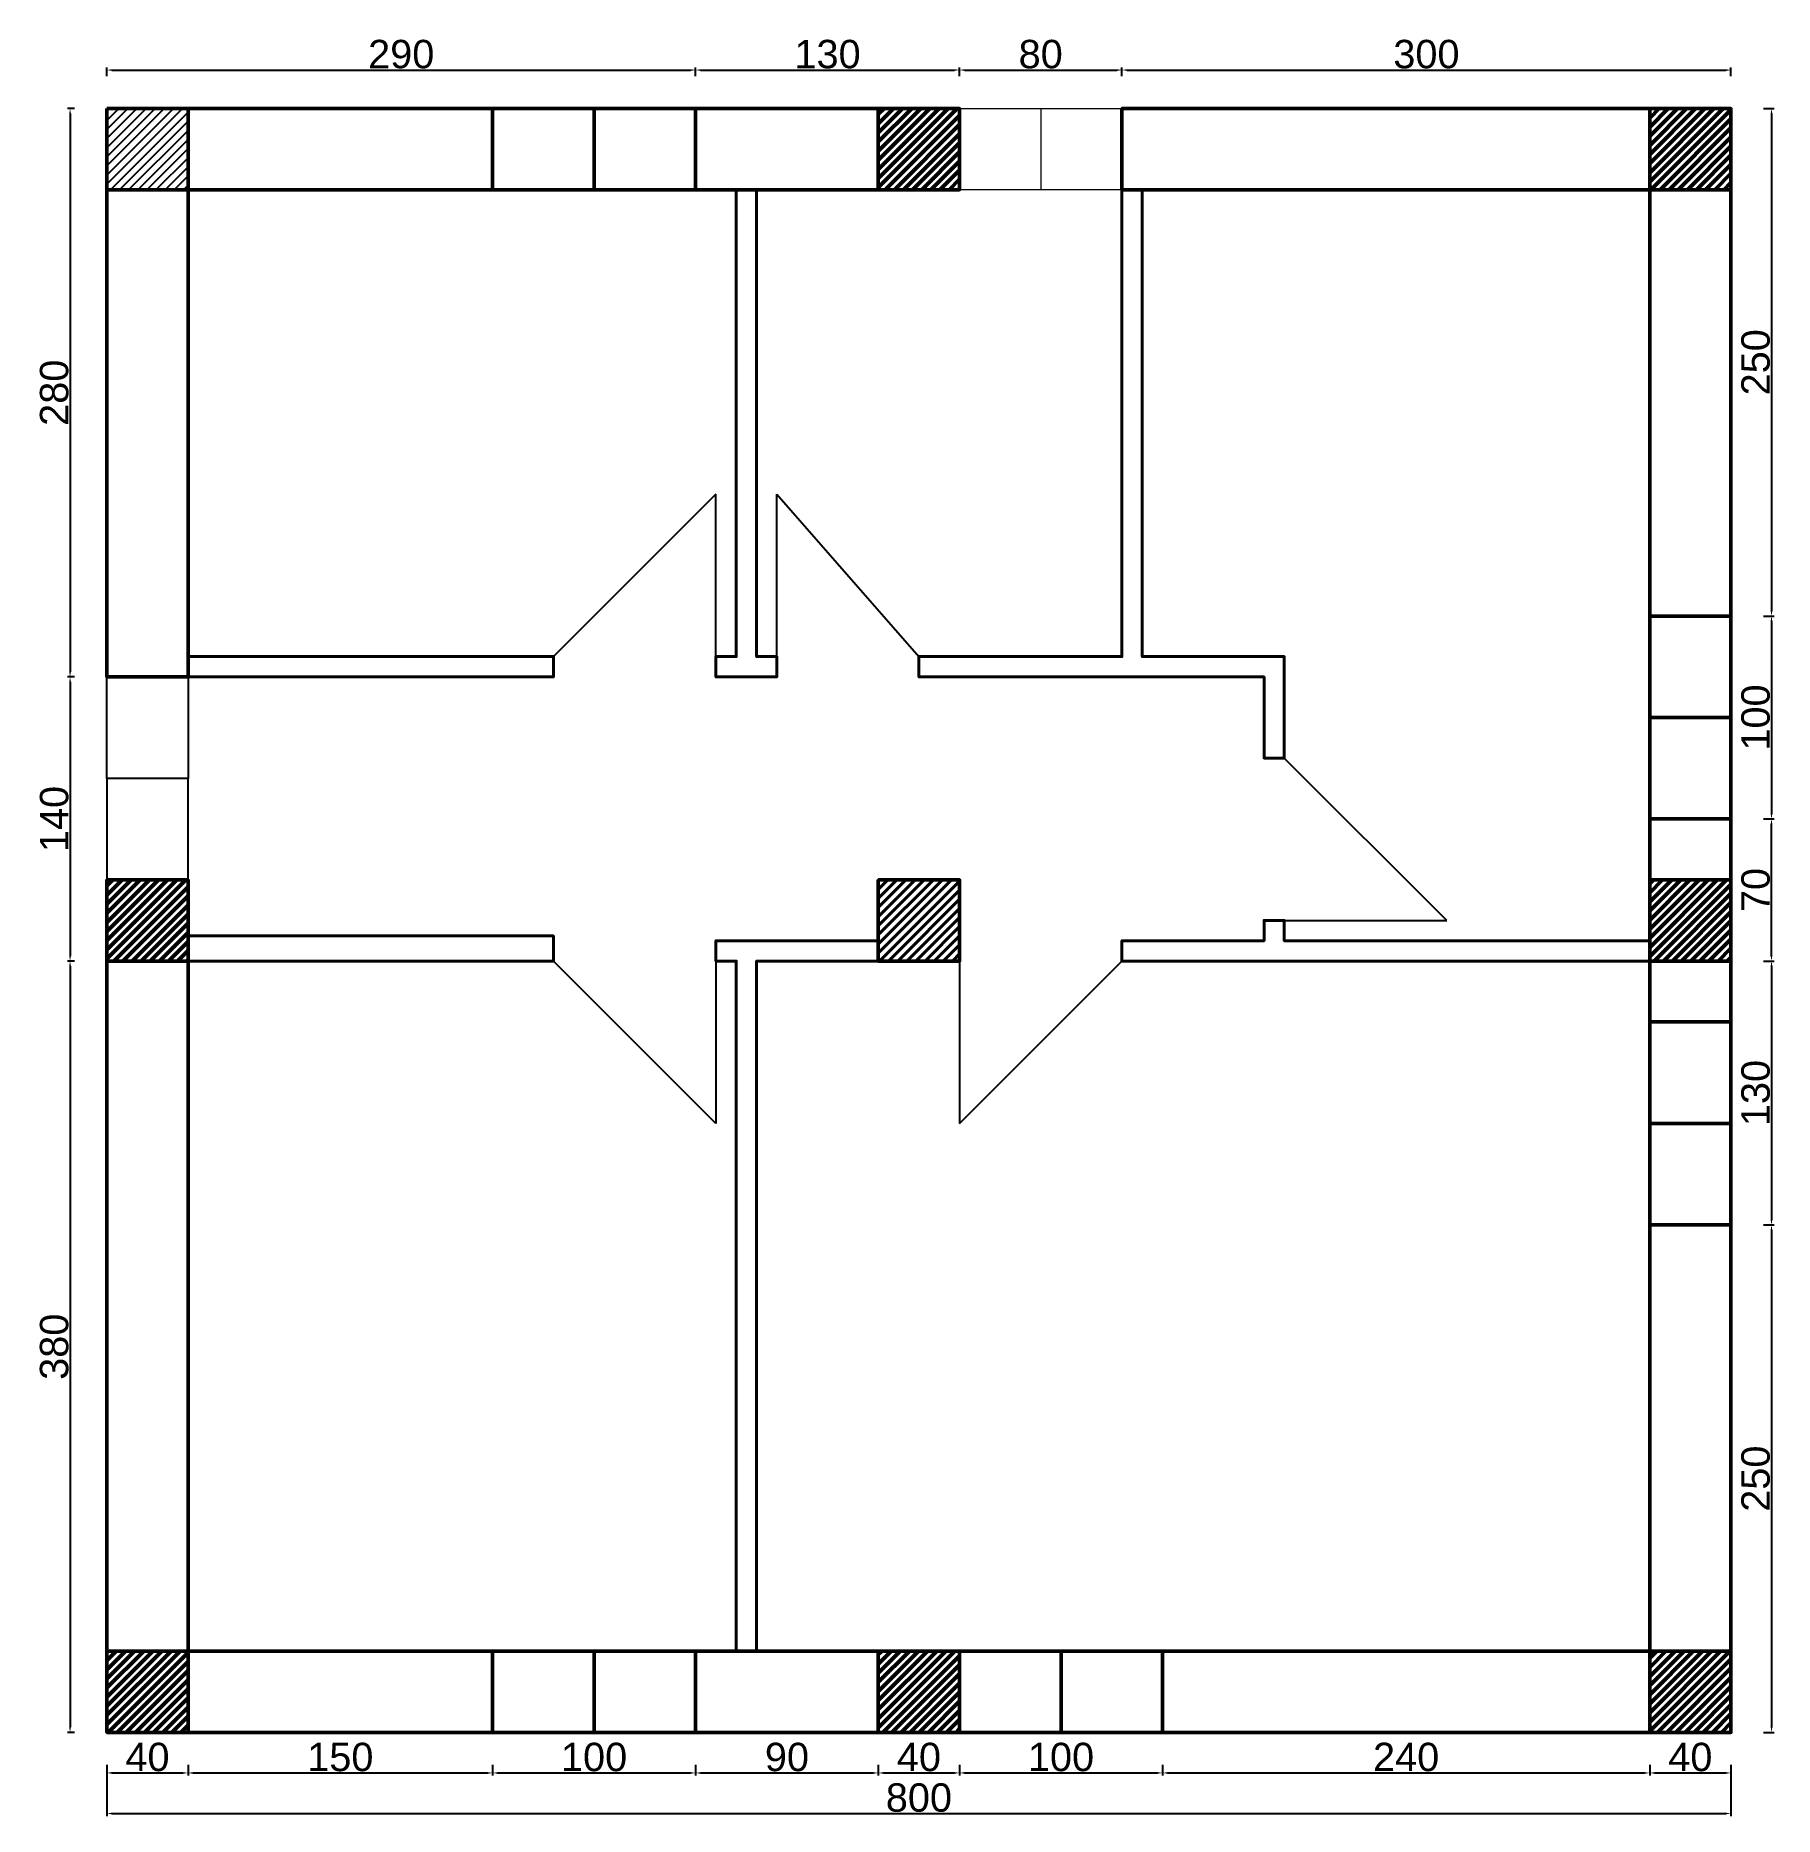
# Model space of a CAD drawing. Header units: millimetres. Extents: x -926 to -69, y 806 to 1684.
import ezdxf

# ---------------------------------------------------------------- set-up
doc = ezdxf.new("R2010")
doc.units = ezdxf.units.MM
for name, color, linetype, lineweight in [('Finestre', 5, 'Continuous', 20), ('Muri esterni', 2, 'Continuous', 50), ('Pareti interne', 7, 'Continuous', 40), ('Pilastri', 4, 'Continuous', 50), ('Porte', 1, 'Continuous', 25), ('Quote', 254, 'Continuous', 25)]:
    doc.layers.add(name, color=color, linetype=linetype, lineweight=lineweight)
doc.styles.get("Standard").update_dxf_attribs({"font": 'arial.ttf'})
doc.dimstyles.new('ISO-25', dxfattribs={"dimtxt": 14, "dimasz": 2.5, "dimexe": 1.25, "dimexo": 16, "dimtad": 1, "dimtxsty": 'Standard', "dimcen": 2.5, "dimadec": 0, "dimazin": 0, "dimtfac": 1, "dimtmove": 0, "dimatfit": 3, "dimfxl": 1, "dimarcsym": 0})

# ---------------------------------------------------------------- blocks, each defined once
blk = doc.blocks.new('*D5')
at = {"layer": 'Defpoints', "color": 0, "transparency": 16777216}
for p in [(-890.61, 847.65), (-90.61, 847.65), (-90.61, 807.68)]:
    blk.add_point(p, dxfattribs=at)
at = {"layer": 'Quote', "color": 0, "lineweight": -2, "transparency": 16777216}
for p, q in [((-890.61, 831.65), (-890.61, 806.43)), ((-90.61, 831.65), (-90.61, 806.43)), ((-888.11, 807.68), (-93.11, 807.68))]:
    blk.add_line(p, q, dxfattribs=at)
at = {"layer": 'Quote', "color": 0, "transparency": 16777216}
for points in [[(-888.11, 808.1), (-888.11, 807.27), (-890.61, 807.68)], [(-93.11, 808.1), (-93.11, 807.27), (-90.61, 807.68)]]:
    blk.add_solid(points, dxfattribs=at)
at = {"layer": 'Quote', "color": 0, "transparency": 16777216, "insert": (-490.61, 815.46), "char_height": 14, "attachment_point": 5}
blk.add_mtext('800', dxfattribs=at)
blk = doc.blocks.new('*D13')
at = {"layer": 'Defpoints', "color": 0, "transparency": 16777216}
for p in [(-890.61, 847.65), (-850.61, 847.65), (-850.61, 827.68)]:
    blk.add_point(p, dxfattribs=at)
at = {"layer": 'Quote', "color": 0, "lineweight": -2, "transparency": 16777216}
for p, q in [((-890.61, 831.65), (-890.61, 826.43)), ((-888.11, 827.68), (-853.11, 827.68)), ((-850.61, 831.65), (-850.61, 826.43))]:
    blk.add_line(p, q, dxfattribs=at)
at = {"layer": 'Quote', "color": 0, "transparency": 16777216}
for points in [[(-888.11, 828.09), (-888.11, 827.26), (-890.61, 827.68)], [(-853.11, 828.09), (-853.11, 827.26), (-850.61, 827.68)]]:
    blk.add_solid(points, dxfattribs=at)
at = {"layer": 'Quote', "color": 0, "transparency": 16777216, "insert": (-870.61, 835.45), "char_height": 14, "attachment_point": 5}
blk.add_mtext('40', dxfattribs=at)
blk = doc.blocks.new('*D26')
at = {"layer": 'Defpoints', "color": 0, "transparency": 16777216}
for p in [(-850.61, 847.65), (-700.61, 847.65), (-700.61, 827.68)]:
    blk.add_point(p, dxfattribs=at)
at = {"layer": 'Quote', "color": 0, "lineweight": -2, "transparency": 16777216}
for p, q in [((-850.61, 831.65), (-850.61, 826.43)), ((-848.11, 827.68), (-703.11, 827.68)), ((-700.61, 831.65), (-700.61, 826.43))]:
    blk.add_line(p, q, dxfattribs=at)
at = {"layer": 'Quote', "color": 0, "transparency": 16777216}
for points in [[(-848.11, 828.09), (-848.11, 827.26), (-850.61, 827.68)], [(-703.11, 828.09), (-703.11, 827.26), (-700.61, 827.68)]]:
    blk.add_solid(points, dxfattribs=at)
at = {"layer": 'Quote', "color": 0, "transparency": 16777216, "insert": (-775.61, 835.45), "char_height": 14, "attachment_point": 5}
blk.add_mtext('150', dxfattribs=at)
blk = doc.blocks.new('*D27')
at = {"layer": 'Defpoints', "color": 0, "transparency": 16777216}
for p in [(-700.61, 847.65), (-600.61, 847.65), (-600.61, 827.68)]:
    blk.add_point(p, dxfattribs=at)
at = {"layer": 'Quote', "color": 0, "lineweight": -2, "transparency": 16777216}
for p, q in [((-700.61, 831.65), (-700.61, 826.43)), ((-698.11, 827.68), (-603.11, 827.68)), ((-600.61, 831.65), (-600.61, 826.43))]:
    blk.add_line(p, q, dxfattribs=at)
at = {"layer": 'Quote', "color": 0, "transparency": 16777216}
for points in [[(-698.11, 828.09), (-698.11, 827.26), (-700.61, 827.68)], [(-603.11, 828.09), (-603.11, 827.26), (-600.61, 827.68)]]:
    blk.add_solid(points, dxfattribs=at)
at = {"layer": 'Quote', "color": 0, "transparency": 16777216, "insert": (-650.61, 835.45), "char_height": 14, "attachment_point": 5}
blk.add_mtext('100', dxfattribs=at)
blk = doc.blocks.new('*D28')
at = {"layer": 'Defpoints', "color": 0, "transparency": 16777216}
for p in [(-600.61, 847.65), (-510.61, 847.65), (-510.61, 827.68)]:
    blk.add_point(p, dxfattribs=at)
at = {"layer": 'Quote', "color": 0, "lineweight": -2, "transparency": 16777216}
for p, q in [((-600.61, 831.65), (-600.61, 826.43)), ((-598.11, 827.68), (-513.11, 827.68)), ((-510.61, 831.65), (-510.61, 826.43))]:
    blk.add_line(p, q, dxfattribs=at)
at = {"layer": 'Quote', "color": 0, "transparency": 16777216}
for points in [[(-598.11, 828.09), (-598.11, 827.26), (-600.61, 827.68)], [(-513.11, 828.09), (-513.11, 827.26), (-510.61, 827.68)]]:
    blk.add_solid(points, dxfattribs=at)
at = {"layer": 'Quote', "color": 0, "transparency": 16777216, "insert": (-555.61, 835.45), "char_height": 14, "attachment_point": 5}
blk.add_mtext('90', dxfattribs=at)
blk = doc.blocks.new('*D29')
at = {"layer": 'Defpoints', "color": 0, "transparency": 16777216}
for p in [(-510.61, 847.65), (-470.61, 847.65), (-470.61, 827.68)]:
    blk.add_point(p, dxfattribs=at)
at = {"layer": 'Quote', "color": 0, "lineweight": -2, "transparency": 16777216}
for p, q in [((-510.61, 831.65), (-510.61, 826.43)), ((-508.11, 827.68), (-473.11, 827.68)), ((-470.61, 831.65), (-470.61, 826.43))]:
    blk.add_line(p, q, dxfattribs=at)
at = {"layer": 'Quote', "color": 0, "transparency": 16777216}
for points in [[(-508.11, 828.09), (-508.11, 827.26), (-510.61, 827.68)], [(-473.11, 828.09), (-473.11, 827.26), (-470.61, 827.68)]]:
    blk.add_solid(points, dxfattribs=at)
at = {"layer": 'Quote', "color": 0, "transparency": 16777216, "insert": (-490.61, 835.45), "char_height": 14, "attachment_point": 5}
blk.add_mtext('40', dxfattribs=at)
blk = doc.blocks.new('*D30')
at = {"layer": 'Defpoints', "color": 0, "transparency": 16777216}
for p in [(-470.61, 847.65), (-370.61, 847.65), (-370.61, 827.68)]:
    blk.add_point(p, dxfattribs=at)
at = {"layer": 'Quote', "color": 0, "lineweight": -2, "transparency": 16777216}
for p, q in [((-470.61, 831.65), (-470.61, 826.43)), ((-468.11, 827.68), (-373.11, 827.68)), ((-370.61, 831.65), (-370.61, 826.43))]:
    blk.add_line(p, q, dxfattribs=at)
at = {"layer": 'Quote', "color": 0, "transparency": 16777216}
for points in [[(-468.11, 828.09), (-468.11, 827.26), (-470.61, 827.68)], [(-373.11, 828.09), (-373.11, 827.26), (-370.61, 827.68)]]:
    blk.add_solid(points, dxfattribs=at)
at = {"layer": 'Quote', "color": 0, "transparency": 16777216, "insert": (-420.61, 835.45), "char_height": 14, "attachment_point": 5}
blk.add_mtext('100', dxfattribs=at)
blk = doc.blocks.new('*D31')
at = {"layer": 'Defpoints', "color": 0, "transparency": 16777216}
for p in [(-370.61, 847.65), (-130.61, 847.65), (-130.61, 827.68)]:
    blk.add_point(p, dxfattribs=at)
at = {"layer": 'Quote', "color": 0, "lineweight": -2, "transparency": 16777216}
for p, q in [((-370.61, 831.65), (-370.61, 826.43)), ((-368.11, 827.68), (-133.11, 827.68)), ((-130.61, 831.65), (-130.61, 826.43))]:
    blk.add_line(p, q, dxfattribs=at)
at = {"layer": 'Quote', "color": 0, "transparency": 16777216}
for points in [[(-368.11, 828.09), (-368.11, 827.26), (-370.61, 827.68)], [(-133.11, 828.09), (-133.11, 827.26), (-130.61, 827.68)]]:
    blk.add_solid(points, dxfattribs=at)
at = {"layer": 'Quote', "color": 0, "transparency": 16777216, "insert": (-250.61, 835.45), "char_height": 14, "attachment_point": 5}
blk.add_mtext('240', dxfattribs=at)
blk = doc.blocks.new('*D32')
at = {"layer": 'Defpoints', "color": 0, "transparency": 16777216}
for p in [(-130.61, 847.65), (-90.61, 847.65), (-90.61, 827.68)]:
    blk.add_point(p, dxfattribs=at)
at = {"layer": 'Quote', "color": 0, "lineweight": -2, "transparency": 16777216}
for p, q in [((-130.61, 831.65), (-130.61, 826.43)), ((-128.11, 827.68), (-93.11, 827.68)), ((-90.61, 831.65), (-90.61, 826.43))]:
    blk.add_line(p, q, dxfattribs=at)
at = {"layer": 'Quote', "color": 0, "transparency": 16777216}
for points in [[(-128.11, 828.09), (-128.11, 827.26), (-130.61, 827.68)], [(-93.11, 828.09), (-93.11, 827.26), (-90.61, 827.68)]]:
    blk.add_solid(points, dxfattribs=at)
at = {"layer": 'Quote', "color": 0, "transparency": 16777216, "insert": (-110.61, 835.45), "char_height": 14, "attachment_point": 5}
blk.add_mtext('40', dxfattribs=at)
blk = doc.blocks.new('*D33')
at = {"layer": 'Defpoints', "color": 0, "transparency": 16777216}
for p in [(-90.61, 1097.65), (-90.61, 847.65), (-70.62, 847.65)]:
    blk.add_point(p, dxfattribs=at)
at = {"layer": 'Quote', "color": 0, "lineweight": -2, "transparency": 16777216}
for p, q in [((-74.61, 1097.65), (-69.37, 1097.65)), ((-70.62, 1095.15), (-70.62, 850.15)), ((-74.61, 847.65), (-69.37, 847.65))]:
    blk.add_line(p, q, dxfattribs=at)
at = {"layer": 'Quote', "color": 0, "transparency": 16777216}
for points in [[(-71.04, 1095.15), (-70.21, 1095.15), (-70.62, 1097.65)], [(-71.04, 850.15), (-70.21, 850.15), (-70.62, 847.65)]]:
    blk.add_solid(points, dxfattribs=at)
at = {"layer": 'Quote', "color": 0, "transparency": 16777216, "insert": (-78.4, 972.65), "char_height": 14, "attachment_point": 5, "rotation": 90}
blk.add_mtext('250', dxfattribs=at)
blk = doc.blocks.new('*D35')
at = {"layer": 'Defpoints', "color": 0, "transparency": 16777216}
for p in [(-90.61, 1227.65), (-90.61, 1097.65), (-70.62, 1097.65)]:
    blk.add_point(p, dxfattribs=at)
at = {"layer": 'Quote', "color": 0, "lineweight": -2, "transparency": 16777216}
for p, q in [((-74.61, 1227.65), (-69.37, 1227.65)), ((-70.62, 1225.15), (-70.62, 1100.15)), ((-74.61, 1097.65), (-69.37, 1097.65))]:
    blk.add_line(p, q, dxfattribs=at)
at = {"layer": 'Quote', "color": 0, "transparency": 16777216}
for points in [[(-71.04, 1225.15), (-70.21, 1225.15), (-70.62, 1227.65)], [(-71.04, 1100.15), (-70.21, 1100.15), (-70.62, 1097.65)]]:
    blk.add_solid(points, dxfattribs=at)
at = {"layer": 'Quote', "color": 0, "transparency": 16777216, "insert": (-78.4, 1162.65), "char_height": 14, "attachment_point": 5, "rotation": 90}
blk.add_mtext('130', dxfattribs=at)
blk = doc.blocks.new('*D37')
at = {"layer": 'Defpoints', "color": 0, "transparency": 16777216}
for p in [(-90.61, 1297.65), (-70.62, 1297.65), (-90.61, 1227.65)]:
    blk.add_point(p, dxfattribs=at)
at = {"layer": 'Quote', "color": 0, "lineweight": -2, "transparency": 16777216}
for p, q in [((-74.61, 1297.65), (-69.37, 1297.65)), ((-70.62, 1230.15), (-70.62, 1295.15)), ((-74.61, 1227.65), (-69.37, 1227.65))]:
    blk.add_line(p, q, dxfattribs=at)
at = {"layer": 'Quote', "color": 0, "transparency": 16777216}
for points in [[(-71.04, 1295.15), (-70.21, 1295.15), (-70.62, 1297.65)], [(-71.04, 1230.15), (-70.21, 1230.15), (-70.62, 1227.65)]]:
    blk.add_solid(points, dxfattribs=at)
at = {"layer": 'Quote', "color": 0, "transparency": 16777216, "insert": (-78.4, 1262.65), "char_height": 14, "attachment_point": 5, "rotation": 90}
blk.add_mtext('70', dxfattribs=at)
blk = doc.blocks.new('*D38')
at = {"layer": 'Defpoints', "color": 0, "transparency": 16777216}
for p in [(-90.61, 1397.65), (-90.61, 1297.65), (-70.62, 1297.65)]:
    blk.add_point(p, dxfattribs=at)
at = {"layer": 'Quote', "color": 0, "lineweight": -2, "transparency": 16777216}
for p, q in [((-74.61, 1397.65), (-69.37, 1397.65)), ((-70.62, 1395.15), (-70.62, 1300.15)), ((-74.61, 1297.65), (-69.37, 1297.65))]:
    blk.add_line(p, q, dxfattribs=at)
at = {"layer": 'Quote', "color": 0, "transparency": 16777216}
for points in [[(-71.04, 1395.15), (-70.21, 1395.15), (-70.62, 1397.65)], [(-71.04, 1300.15), (-70.21, 1300.15), (-70.62, 1297.65)]]:
    blk.add_solid(points, dxfattribs=at)
at = {"layer": 'Quote', "color": 0, "transparency": 16777216, "insert": (-78.4, 1347.65), "char_height": 14, "attachment_point": 5, "rotation": 90}
blk.add_mtext('100', dxfattribs=at)
blk = doc.blocks.new('*D39')
at = {"layer": 'Defpoints', "color": 0, "transparency": 16777216}
for p in [(-90.61, 1647.65), (-90.61, 1397.65), (-70.62, 1397.65)]:
    blk.add_point(p, dxfattribs=at)
at = {"layer": 'Quote', "color": 0, "lineweight": -2, "transparency": 16777216}
for p, q in [((-74.61, 1647.65), (-69.37, 1647.65)), ((-70.62, 1645.15), (-70.62, 1400.15)), ((-74.61, 1397.65), (-69.37, 1397.65))]:
    blk.add_line(p, q, dxfattribs=at)
at = {"layer": 'Quote', "color": 0, "transparency": 16777216}
for points in [[(-71.04, 1645.15), (-70.21, 1645.15), (-70.62, 1647.65)], [(-71.04, 1400.15), (-70.21, 1400.15), (-70.62, 1397.65)]]:
    blk.add_solid(points, dxfattribs=at)
at = {"layer": 'Quote', "color": 0, "transparency": 16777216, "insert": (-78.4, 1522.65), "char_height": 14, "attachment_point": 5, "rotation": 90}
blk.add_mtext('250', dxfattribs=at)
blk = doc.blocks.new('*D40')
at = {"layer": 'Defpoints', "color": 0, "transparency": 16777216}
for p in [(-390.61, 1666.63), (-470.61, 1647.65), (-390.61, 1647.65)]:
    blk.add_point(p, dxfattribs=at)
at = {"layer": 'Quote', "color": 0, "lineweight": -2, "transparency": 16777216}
for p, q in [((-470.61, 1663.65), (-470.61, 1667.88)), ((-390.61, 1663.65), (-390.61, 1667.88)), ((-468.11, 1666.63), (-393.11, 1666.63))]:
    blk.add_line(p, q, dxfattribs=at)
at = {"layer": 'Quote', "color": 0, "transparency": 16777216}
for points in [[(-468.11, 1667.05), (-468.11, 1666.22), (-470.61, 1666.63)], [(-393.11, 1667.05), (-393.11, 1666.22), (-390.61, 1666.63)]]:
    blk.add_solid(points, dxfattribs=at)
at = {"layer": 'Quote', "color": 0, "transparency": 16777216, "insert": (-430.61, 1674.41), "char_height": 14, "attachment_point": 5}
blk.add_mtext('80', dxfattribs=at)
blk = doc.blocks.new('*D41')
at = {"layer": 'Defpoints', "color": 0, "transparency": 16777216}
for p in [(-90.61, 1666.63), (-390.61, 1647.65), (-90.61, 1647.65)]:
    blk.add_point(p, dxfattribs=at)
at = {"layer": 'Quote', "color": 0, "lineweight": -2, "transparency": 16777216}
for p, q in [((-390.61, 1663.65), (-390.61, 1667.88)), ((-90.61, 1663.65), (-90.61, 1667.88)), ((-388.11, 1666.63), (-93.11, 1666.63))]:
    blk.add_line(p, q, dxfattribs=at)
at = {"layer": 'Quote', "color": 0, "transparency": 16777216}
for points in [[(-388.11, 1667.05), (-388.11, 1666.22), (-390.61, 1666.63)], [(-93.11, 1667.05), (-93.11, 1666.22), (-90.61, 1666.63)]]:
    blk.add_solid(points, dxfattribs=at)
at = {"layer": 'Quote', "color": 0, "transparency": 16777216, "insert": (-240.61, 1674.41), "char_height": 14, "attachment_point": 5}
blk.add_mtext('300', dxfattribs=at)
blk = doc.blocks.new('*D42')
at = {"layer": 'Defpoints', "color": 0, "transparency": 16777216}
for p in [(-470.61, 1666.63), (-600.61, 1647.65), (-470.61, 1647.65)]:
    blk.add_point(p, dxfattribs=at)
at = {"layer": 'Quote', "color": 0, "lineweight": -2, "transparency": 16777216}
for p, q in [((-600.61, 1663.65), (-600.61, 1667.88)), ((-470.61, 1663.65), (-470.61, 1667.88)), ((-598.11, 1666.63), (-473.11, 1666.63))]:
    blk.add_line(p, q, dxfattribs=at)
at = {"layer": 'Quote', "color": 0, "transparency": 16777216}
for points in [[(-598.11, 1667.05), (-598.11, 1666.22), (-600.61, 1666.63)], [(-473.11, 1667.05), (-473.11, 1666.22), (-470.61, 1666.63)]]:
    blk.add_solid(points, dxfattribs=at)
at = {"layer": 'Quote', "color": 0, "transparency": 16777216, "insert": (-535.61, 1674.41), "char_height": 14, "attachment_point": 5}
blk.add_mtext('130', dxfattribs=at)
blk = doc.blocks.new('*D43')
at = {"layer": 'Defpoints', "color": 0, "transparency": 16777216}
for p in [(-600.61, 1666.63), (-890.61, 1647.65), (-600.61, 1647.65)]:
    blk.add_point(p, dxfattribs=at)
at = {"layer": 'Quote', "color": 0, "lineweight": -2, "transparency": 16777216}
for p, q in [((-890.61, 1663.65), (-890.61, 1667.88)), ((-600.61, 1663.65), (-600.61, 1667.88)), ((-888.11, 1666.63), (-603.11, 1666.63))]:
    blk.add_line(p, q, dxfattribs=at)
at = {"layer": 'Quote', "color": 0, "transparency": 16777216}
for points in [[(-888.11, 1667.05), (-888.11, 1666.22), (-890.61, 1666.63)], [(-603.11, 1667.05), (-603.11, 1666.22), (-600.61, 1666.63)]]:
    blk.add_solid(points, dxfattribs=at)
at = {"layer": 'Quote', "color": 0, "transparency": 16777216, "insert": (-745.61, 1674.41), "char_height": 14, "attachment_point": 5}
blk.add_mtext('290', dxfattribs=at)
blk = doc.blocks.new('*D44')
at = {"layer": 'Defpoints', "color": 0, "transparency": 16777216}
for p in [(-890.61, 1647.65), (-908.74, 1367.65), (-890.61, 1367.65)]:
    blk.add_point(p, dxfattribs=at)
at = {"layer": 'Quote', "color": 0, "lineweight": -2, "transparency": 16777216}
for p, q in [((-906.61, 1647.65), (-909.99, 1647.65)), ((-908.74, 1645.15), (-908.74, 1370.15)), ((-906.61, 1367.65), (-909.99, 1367.65))]:
    blk.add_line(p, q, dxfattribs=at)
at = {"layer": 'Quote', "color": 0, "transparency": 16777216}
for points in [[(-909.16, 1645.15), (-908.32, 1645.15), (-908.74, 1647.65)], [(-909.16, 1370.15), (-908.32, 1370.15), (-908.74, 1367.65)]]:
    blk.add_solid(points, dxfattribs=at)
at = {"layer": 'Quote', "color": 0, "transparency": 16777216, "insert": (-916.51, 1507.65), "char_height": 14, "attachment_point": 5, "rotation": 90}
blk.add_mtext('280', dxfattribs=at)
blk = doc.blocks.new('*D46')
at = {"layer": 'Defpoints', "color": 0, "transparency": 16777216}
for p in [(-890.61, 1367.65), (-908.74, 1227.65), (-890.61, 1227.65)]:
    blk.add_point(p, dxfattribs=at)
at = {"layer": 'Quote', "color": 0, "lineweight": -2, "transparency": 16777216}
for p, q in [((-906.61, 1367.65), (-909.99, 1367.65)), ((-908.74, 1365.15), (-908.74, 1230.15)), ((-906.61, 1227.65), (-909.99, 1227.65))]:
    blk.add_line(p, q, dxfattribs=at)
at = {"layer": 'Quote', "color": 0, "transparency": 16777216}
for points in [[(-909.16, 1365.15), (-908.32, 1365.15), (-908.74, 1367.65)], [(-909.16, 1230.15), (-908.32, 1230.15), (-908.74, 1227.65)]]:
    blk.add_solid(points, dxfattribs=at)
at = {"layer": 'Quote', "color": 0, "transparency": 16777216, "insert": (-916.51, 1297.65), "char_height": 14, "attachment_point": 5, "rotation": 90}
blk.add_mtext('140', dxfattribs=at)
blk = doc.blocks.new('*D47')
at = {"layer": 'Defpoints', "color": 0, "transparency": 16777216}
for p in [(-890.61, 1227.65), (-908.74, 847.65), (-890.61, 847.65)]:
    blk.add_point(p, dxfattribs=at)
at = {"layer": 'Quote', "color": 0, "lineweight": -2, "transparency": 16777216}
for p, q in [((-906.61, 1227.65), (-909.99, 1227.65)), ((-908.74, 1225.15), (-908.74, 850.15)), ((-906.61, 847.65), (-909.99, 847.65))]:
    blk.add_line(p, q, dxfattribs=at)
at = {"layer": 'Quote', "color": 0, "transparency": 16777216}
for points in [[(-909.16, 1225.15), (-908.32, 1225.15), (-908.74, 1227.65)], [(-909.16, 850.15), (-908.32, 850.15), (-908.74, 847.65)]]:
    blk.add_solid(points, dxfattribs=at)
at = {"layer": 'Quote', "color": 0, "transparency": 16777216, "insert": (-916.52, 1037.65), "char_height": 14, "attachment_point": 5, "rotation": 90}
blk.add_mtext('380', dxfattribs=at)

msp = doc.modelspace()

# ---------------------------------------------------------------- hatches: boundary and pattern name
h = msp.add_hatch()
h.set_pattern_fill('ANSI31', color=4)
h.paths.add_polyline_path([(-850.605, 1647.653), (-890.605, 1647.653), (-890.605, 1607.653), (-850.605, 1607.653)])
at = {"layer": 'Muri esterni'}
h = msp.add_hatch(dxfattribs=at)
h.set_pattern_fill('ANSI31', color=4)
h.paths.add_polyline_path([(-470.605, 1647.653), (-510.605, 1647.653), (-510.605, 1607.653), (-470.605, 1607.653)])
h.paths.add_polyline_path([(-90.605, 1647.653), (-130.605, 1647.653), (-130.605, 1607.653), (-90.605, 1607.653)])
h.paths.add_polyline_path([(-90.605, 1267.653), (-130.605, 1267.653), (-130.605, 1227.653), (-90.605, 1227.653)])
h.paths.add_polyline_path([(-850.605, 1267.653), (-890.605, 1267.653), (-890.605, 1227.653), (-850.605, 1227.653)])
h.paths.add_polyline_path([(-850.605, 887.653), (-890.605, 887.653), (-890.605, 847.653), (-850.605, 847.653)])
h.paths.add_polyline_path([(-470.605, 887.653), (-510.605, 887.653), (-510.605, 847.653), (-470.605, 847.653)])
h.paths.add_polyline_path([(-90.605, 887.653), (-130.605, 887.653), (-130.605, 847.653), (-90.605, 847.653)])
at = {"layer": 'Pareti interne'}
h = msp.add_hatch(dxfattribs=at)
h.set_pattern_fill('ANSI31', color=4)
h.paths.add_polyline_path([(-510.605, 1227.653), (-470.605, 1227.653), (-470.605, 1267.653), (-510.605, 1267.653)])

# ---------------------------------------------------------------- linework, layer by layer
at = {"layer": 'Finestre'}
for p, q in [((-470.605, 1647.653), (-390.605, 1647.653)), ((-470.605, 1607.653), (-470.605, 1647.653)), ((-430.605, 1647.653), (-430.605, 1607.653)), ((-390.605, 1647.653), (-390.605, 1607.653)), ((-390.605, 1607.653), (-470.605, 1607.653))]:
    msp.add_line(p, q, dxfattribs=at)
at = {"layer": 'Muri esterni'}
for points in [[(-850.605, 1647.653), (-700.605, 1647.653), (-700.605, 1607.653), (-850.605, 1607.653)], [(-600.605, 1647.653), (-510.605, 1647.653), (-510.605, 1607.653), (-600.605, 1607.653), (-600.605, 1647.653)], [(-130.605, 1647.653), (-130.605, 1607.653), (-390.605, 1607.653), (-390.605, 1647.653)], [(-850.605, 1367.653), (-850.605, 1607.653), (-890.605, 1607.653), (-890.605, 1367.653)], [(-90.605, 1607.653), (-90.605, 1397.653), (-130.605, 1397.653), (-130.605, 1607.653), (-90.605, 1607.653)], [(-90.605, 1297.653), (-90.605, 1267.653), (-130.605, 1267.653), (-130.605, 1297.653)], [(-850.605, 887.653), (-850.605, 1227.653), (-890.605, 1227.653), (-890.605, 887.653)], [(-90.605, 1227.653), (-130.605, 1227.653), (-130.605, 1197.653), (-90.605, 1197.653)], [(-90.605, 887.653), (-90.605, 1097.653), (-130.605, 1097.653), (-130.605, 887.653), (-90.605, 887.653)], [(-850.605, 887.653), (-700.605, 887.653), (-700.605, 847.653), (-850.605, 847.653)], [(-510.605, 887.653), (-600.605, 887.653), (-600.605, 847.653), (-510.605, 847.653)], [(-130.605, 847.653), (-370.605, 847.653), (-370.605, 887.653), (-130.605, 887.653)]]:
    msp.add_lwpolyline(points, close=True, dxfattribs=at)
at = {"layer": 'Pareti interne'}
for p, q in [((-580.605, 1607.653), (-580.605, 1377.653)), ((-390.605, 1607.653), (-390.605, 1377.653)), ((-390.605, 1607.653), (-380.605, 1607.653)), ((-380.605, 1607.653), (-380.605, 1377.653)), ((-480.605, 1377.653), (-490.605, 1377.653)), ((-490.605, 1377.653), (-490.605, 1367.653)), ((-390.605, 1377.653), (-480.605, 1377.653)), ((-380.605, 1377.653), (-310.605, 1377.653)), ((-310.605, 1327.653), (-310.605, 1377.653)), ((-490.605, 1367.653), (-390.605, 1367.653)), ((-390.605, 1367.653), (-380.605, 1367.653)), ((-380.605, 1367.653), (-320.605, 1367.653)), ((-320.605, 1367.653), (-320.605, 1327.653)), ((-320.605, 1327.653), (-310.605, 1327.653)), ((-310.605, 1247.653), (-320.605, 1247.653)), ((-320.605, 1247.653), (-320.605, 1237.653)), ((-310.605, 1237.653), (-310.605, 1247.653)), ((-670.605, 1230.033), (-670.605, 1240.033)), ((-510.605, 1237.653), (-590.605, 1237.653)), ((-590.605, 1237.653), (-590.605, 1227.653)), ((-510.605, 1227.653), (-510.605, 1237.653)), ((-390.605, 1237.653), (-390.605, 1227.653)), ((-320.605, 1237.653), (-390.605, 1237.653)), ((-130.605, 1237.653), (-310.605, 1237.653)), ((-130.605, 1227.653), (-130.605, 1237.653)), ((-590.605, 1227.653), (-580.605, 1227.653)), ((-580.605, 1227.653), (-580.605, 887.653)), ((-510.605, 1227.653), (-570.605, 1227.653)), ((-570.605, 887.653), (-570.605, 1227.653)), ((-130.605, 1227.653), (-390.605, 1227.653)), ((-580.605, 887.653), (-570.605, 887.653))]:
    msp.add_line(p, q, dxfattribs=at)
for points in [[(-580.605, 1607.653), (-580.605, 1377.653), (-590.605, 1377.653), (-590.605, 1367.653), (-560.605, 1367.653), (-560.605, 1377.653), (-570.605, 1377.653), (-570.605, 1607.653), (-580.605, 1607.653)], [(-380.605, 1607.653), (-390.605, 1607.653), (-390.605, 1377.653), (-490.605, 1377.653), (-490.605, 1367.653), (-320.605, 1367.653), (-320.605, 1327.653), (-310.605, 1327.653), (-310.605, 1377.653), (-380.605, 1377.653), (-380.605, 1607.653)], [(-850.605, 1377.653), (-670.605, 1377.653), (-670.605, 1367.653), (-850.605, 1367.653), (-850.605, 1377.653)], [(-130.605, 1227.653), (-130.605, 1237.653), (-310.605, 1237.653), (-310.605, 1247.653), (-320.605, 1247.653), (-320.605, 1237.653), (-390.605, 1237.653), (-390.605, 1227.653), (-130.605, 1227.653)], [(-850.605, 1227.653), (-670.605, 1227.653), (-670.605, 1240.033), (-850.605, 1240.033), (-850.605, 1227.653)], [(-580.605, 887.653), (-570.605, 887.653), (-570.605, 1227.653), (-510.605, 1227.653), (-510.605, 1237.653), (-590.605, 1237.653), (-590.605, 1227.653), (-580.605, 1227.653), (-580.605, 887.653)]]:
    msp.add_lwpolyline(points, close=True, dxfattribs=at)
at = {"layer": 'Pilastri'}
for p, q in [((-700.605, 1607.653), (-700.605, 1647.653)), ((-700.605, 1647.653), (-600.605, 1647.653)), ((-650.605, 1647.653), (-650.605, 1607.653)), ((-600.605, 1647.653), (-600.605, 1607.653)), ((-650.605, 1607.653), (-700.605, 1607.653)), ((-600.605, 1607.653), (-650.605, 1607.653)), ((-130.605, 1347.653), (-130.605, 1397.653)), ((-130.605, 1397.653), (-90.605, 1397.653)), ((-90.605, 1397.653), (-90.605, 1297.653)), ((-90.605, 1347.653), (-130.605, 1347.653)), ((-130.605, 1297.653), (-130.605, 1347.653)), ((-90.605, 1297.653), (-130.605, 1297.653)), ((-90.605, 1197.653), (-130.605, 1197.653)), ((-130.605, 1197.653), (-130.605, 1147.653)), ((-90.605, 1097.653), (-90.605, 1197.653)), ((-90.605, 1147.653), (-130.605, 1147.653)), ((-130.605, 1147.653), (-130.605, 1097.653)), ((-130.605, 1097.653), (-90.605, 1097.653)), ((-650.605, 887.653), (-700.605, 887.653)), ((-700.605, 887.653), (-700.605, 847.653)), ((-650.605, 847.653), (-650.605, 887.653)), ((-600.605, 887.653), (-650.605, 887.653)), ((-600.605, 847.653), (-600.605, 887.653)), ((-470.605, 847.653), (-470.605, 887.653)), ((-470.605, 887.653), (-420.605, 887.653)), ((-420.605, 847.653), (-420.605, 887.653)), ((-420.605, 887.653), (-370.605, 887.653)), ((-370.605, 887.653), (-370.605, 847.653)), ((-700.605, 847.653), (-600.605, 847.653)), ((-370.605, 847.653), (-470.605, 847.653))]:
    msp.add_line(p, q, dxfattribs=at)
for points in [[(-890.605, 1647.653), (-850.605, 1647.653), (-850.605, 1607.653), (-890.605, 1607.653)], [(-510.605, 1647.653), (-510.605, 1607.653), (-470.605, 1607.653), (-470.605, 1647.653)], [(-130.605, 1647.653), (-130.605, 1607.653), (-90.605, 1607.653), (-90.605, 1647.653)], [(-890.605, 1227.653), (-850.605, 1227.653), (-850.605, 1267.653), (-890.605, 1267.653), (-890.605, 1227.653)], [(-510.605, 1267.653), (-510.605, 1227.653), (-470.605, 1227.653), (-470.605, 1267.653)], [(-510.605, 1267.653), (-470.605, 1267.653), (-470.605, 1227.653), (-510.605, 1227.653), (-510.605, 1267.653)], [(-90.605, 1267.653), (-130.605, 1267.653), (-130.605, 1227.653), (-90.605, 1227.653), (-90.605, 1267.653)], [(-850.605, 847.653), (-890.605, 847.653), (-890.605, 887.653), (-850.605, 887.653)], [(-470.605, 847.653), (-510.605, 847.653), (-510.605, 887.653), (-470.605, 887.653)], [(-90.605, 887.653), (-90.605, 847.653), (-130.605, 847.653), (-130.605, 887.653)]]:
    msp.add_lwpolyline(points, close=True, dxfattribs=at)
at = {"layer": 'Porte'}
for p, q in [((-590.605, 1457.653), (-670.605, 1377.653)), ((-590.605, 1377.653), (-590.605, 1457.653)), ((-560.605, 1377.653), (-560.605, 1457.653)), ((-560.605, 1457.653), (-490.605, 1377.653)), ((-890.605, 1317.653), (-890.605, 1367.653)), ((-890.605, 1367.653), (-850.605, 1367.653)), ((-850.605, 1367.653), (-850.605, 1317.653)), ((-230.605, 1247.653), (-310.605, 1327.653)), ((-850.605, 1317.653), (-890.605, 1317.653)), ((-890.605, 1317.653), (-890.605, 1267.653)), ((-850.605, 1267.653), (-850.605, 1317.653)), ((-890.605, 1267.653), (-850.605, 1267.653)), ((-310.605, 1247.653), (-230.605, 1247.653)), ((-590.605, 1147.653), (-670.605, 1227.653)), ((-590.605, 1227.653), (-590.605, 1147.653)), ((-470.605, 1227.653), (-470.605, 1147.653)), ((-470.605, 1147.653), (-390.605, 1227.653))]:
    msp.add_line(p, q, dxfattribs=at)

# ---------------------------------------------------------------- dimensions: what is measured, and where the dimension line sits
at = {"layer": 'Quote'}
for p1, p2, distance, picture, middle in [((-890.605, 1647.653), (-600.605, 1647.653), 18.98, '*D43', (-745.605, 1674.406)), ((-600.605, 1647.653), (-470.605, 1647.653), 18.98, '*D42', (-535.605, 1674.411)), ((-470.605, 1647.653), (-390.605, 1647.653), 18.98, '*D40', (-430.605, 1674.406)), ((-390.605, 1647.653), (-90.605, 1647.653), 18.98, '*D41', (-240.605, 1674.411)), ((-90.605, 1647.653), (-90.605, 1397.653), 19.982, '*D39', (-78.396, 1522.653)), ((-90.605, 1397.653), (-90.605, 1297.653), 19.982, '*D38', (-78.396, 1347.653)), ((-90.605, 1227.653), (-90.605, 1297.653), -19.982, '*D37', (-78.396, 1262.653))]:
    dim = msp.add_aligned_dim(p1=p1, p2=p2, distance=distance, dimstyle='ISO-25', dxfattribs=at)
    dim.commit()
    dim.dimension.update_dxf_attribs({"geometry": picture, "text_midpoint": middle})
for base, p1, p2, picture, middle in [((-908.739, 1367.653), (-890.605, 1647.653), (-890.605, 1367.653), '*D44', (-916.512, 1507.653)), ((-908.739, 1227.653), (-890.605, 1367.653), (-890.605, 1227.653), '*D46', (-916.512, 1297.653)), ((-908.739, 847.653), (-890.605, 1227.653), (-890.605, 847.653), '*D47', (-916.517, 1037.653)), ((-70.623, 1097.653), (-90.605, 1227.653), (-90.605, 1097.653), '*D35', (-78.401, 1162.653)), ((-70.623, 847.653), (-90.605, 1097.653), (-90.605, 847.653), '*D33', (-78.396, 972.653))]:
    dim = msp.add_linear_dim(base=base, p1=p1, p2=p2, angle=90, dimstyle='ISO-25', dxfattribs=at)
    dim.commit()
    dim.dimension.update_dxf_attribs({"geometry": picture, "text_midpoint": middle})
for base, p1, p2, picture, middle in [((-90.605, 807.684), (-890.605, 847.653), (-90.605, 847.653), '*D5', (-490.605, 815.457)), ((-850.605, 827.678), (-890.605, 847.653), (-850.605, 847.653), '*D13', (-870.605, 835.451)), ((-700.605, 827.678), (-850.605, 847.653), (-700.605, 847.653), '*D26', (-775.605, 835.451)), ((-600.605, 827.678), (-700.605, 847.653), (-600.605, 847.653), '*D27', (-650.605, 835.451)), ((-510.605, 827.678), (-600.605, 847.653), (-510.605, 847.653), '*D28', (-555.605, 835.451)), ((-470.605, 827.678), (-510.605, 847.653), (-470.605, 847.653), '*D29', (-490.605, 835.451)), ((-370.605, 827.678), (-470.605, 847.653), (-370.605, 847.653), '*D30', (-420.605, 835.451)), ((-130.605, 827.678), (-370.605, 847.653), (-130.605, 847.653), '*D31', (-250.605, 835.451)), ((-90.605, 827.678), (-130.605, 847.653), (-90.605, 847.653), '*D32', (-110.605, 835.451))]:
    dim = msp.add_linear_dim(base=base, p1=p1, p2=p2, dimstyle='ISO-25', dxfattribs=at)
    dim.commit()
    dim.dimension.update_dxf_attribs({"geometry": picture, "text_midpoint": middle})

doc.saveas('drawing.dxf')
